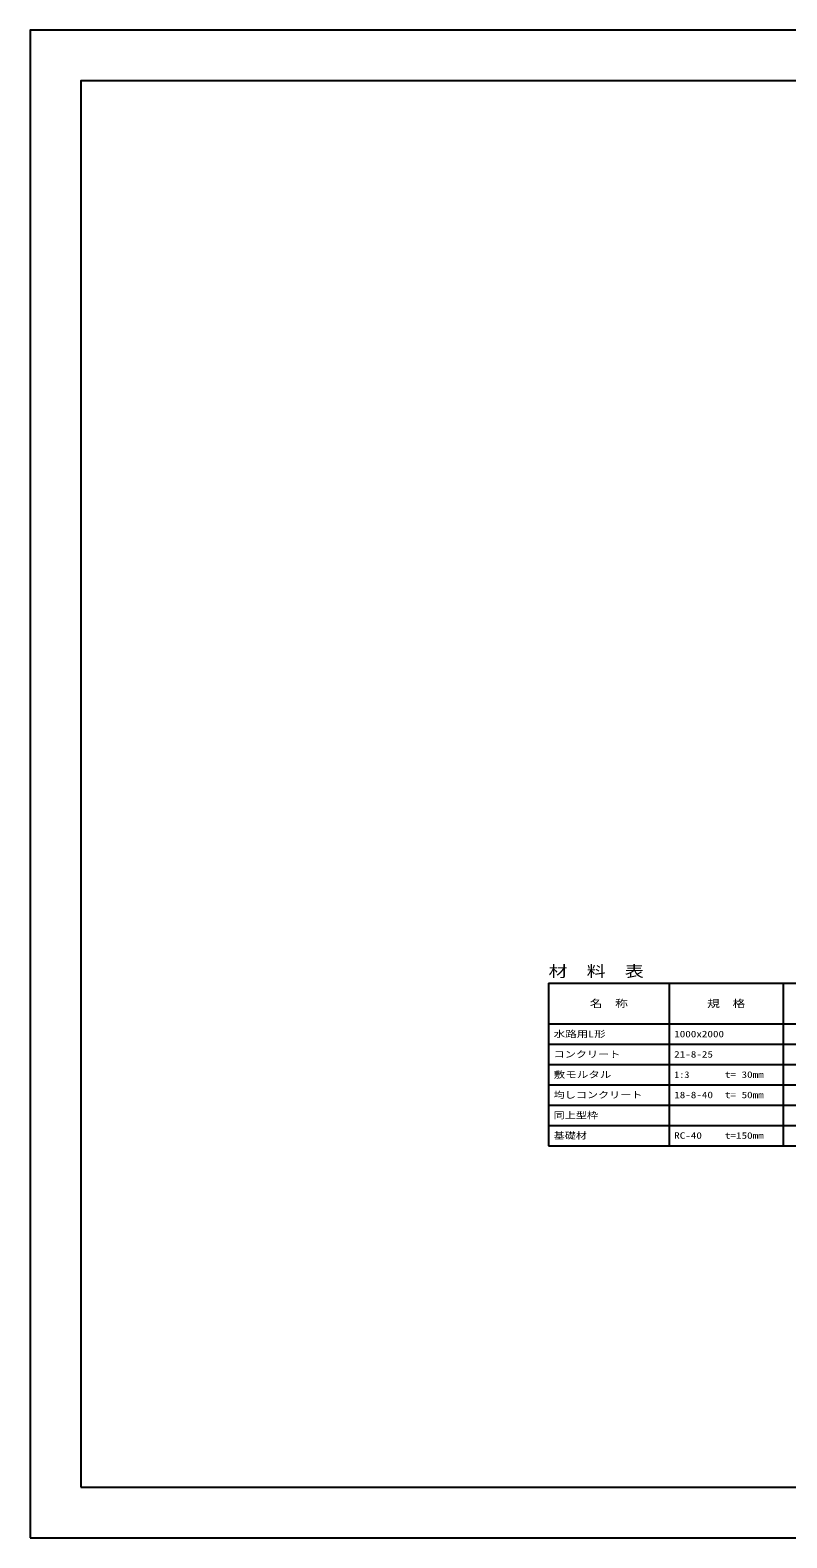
# Model space of a CAD drawing. Units: millimetres at full size; details may follow other scales. Extents: x 0 to 16820, y 0 to 11880.
# Drawn here: x 0 to 5963, y 0 to 11880 of the extents above; entities that cross this region are included whole.
import ezdxf
from ezdxf.enums import TextEntityAlignment as Align

# ---------------------------------------------------------------- set-up
doc = ezdxf.new("R2010")
doc.units = ezdxf.units.MM
doc.layers.add('D-MTR', color=7, linetype='Continuous')
doc.layers.add('D-MTR-TXT', color=7, linetype='Continuous')
for name, color, linetype, lineweight in [('D-MTR-FRAM', 7, 'Continuous', 25), ('D-MTR-LINE', 7, 'Continuous', 25), ('D-TTL', 2, 'Continuous', 25)]:
    doc.layers.add(name, color=color, linetype=linetype, lineweight=lineweight)
doc.styles.add('ＭＳ ゴシック', font='')
doc.styles.get('ＭＳ ゴシック').set_extended_font_data('MS Gothic')

msp = doc.modelspace()

# ---------------------------------------------------------------- linework, layer by layer
at = {"layer": 'D-MTR-FRAM'}
for p, q in [((4085, 4370), (12735, 4370)), ((4085, 4370), (4085, 3090)), ((4085, 3090), (12735, 3090))]:
    msp.add_line(p, q, dxfattribs=at)
at = {"layer": 'D-MTR-LINE'}
for p, q in [((5035, 4370), (5035, 3090)), ((5935, 4370), (5935, 3090)), ((4085, 4050), (12735, 4050)), ((4085, 3890), (12735, 3890)), ((4085, 3730), (12735, 3730)), ((4085, 3570), (12735, 3570)), ((4085, 3410), (12735, 3410)), ((4085, 3250), (12735, 3250))]:
    msp.add_line(p, q, dxfattribs=at)
at = {"layer": 'D-TTL'}
for points in [[(0, 0), (16820, 0), (16820, 11880), (0, 11880)], [(400, 400), (16420, 400), (16420, 11480), (400, 11480)]]:
    msp.add_lwpolyline(points, close=True, dxfattribs=at)

# ---------------------------------------------------------------- texts
at = {"layer": 'D-MTR', "style": 'ＭＳ ゴシック', "width": 1.25}
msp.add_text('材\u3000料\u3000表', height=87.98, dxfattribs=at).set_placement((4085, 4394), align=Align.BOTTOM_LEFT)
at = {"layer": 'D-MTR-TXT', "style": 'ＭＳ ゴシック', "width": 1.25}
for s, p in [('名\u3000称', (4560, 4210)), ('規\u3000格', (5485, 4210))]:
    msp.add_text(s, height=58.65, dxfattribs=at).set_placement(p, align=Align.MIDDLE_CENTER)
at = {"layer": 'D-MTR-TXT', "style": 'ＭＳ ゴシック'}
for s, width, p in [('水路用L形', 1.3, (4125, 3970)), ('1000x2000', 1.25, (5075, 3970)), ('コンクリート', 1.25, (4125, 3810)), ('21-8-25', 1.25, (5075, 3810)), ('敷モルタル', 1.3, (4125, 3650)), ('1:3', 1.15, (5075, 3650)), ('t= 30mm', 1.25, (5475, 3650)), ('均しコンクリート', 1.25, (4125, 3490)), ('18-8-40', 1.25, (5075, 3490)), ('t= 50mm', 1.25, (5475, 3490)), ('同上型枠', 1.25, (4125, 3330)), ('基礎材', 1.25, (4125, 3170)), ('RC-40', 1.25, (5075, 3170)), ('t=150mm', 1.25, (5475, 3170))]:
    msp.add_text(s, height=51.32, dxfattribs=dict(at, width=width)).set_placement(p, align=Align.MIDDLE_LEFT)

doc.saveas('drawing.dxf')
